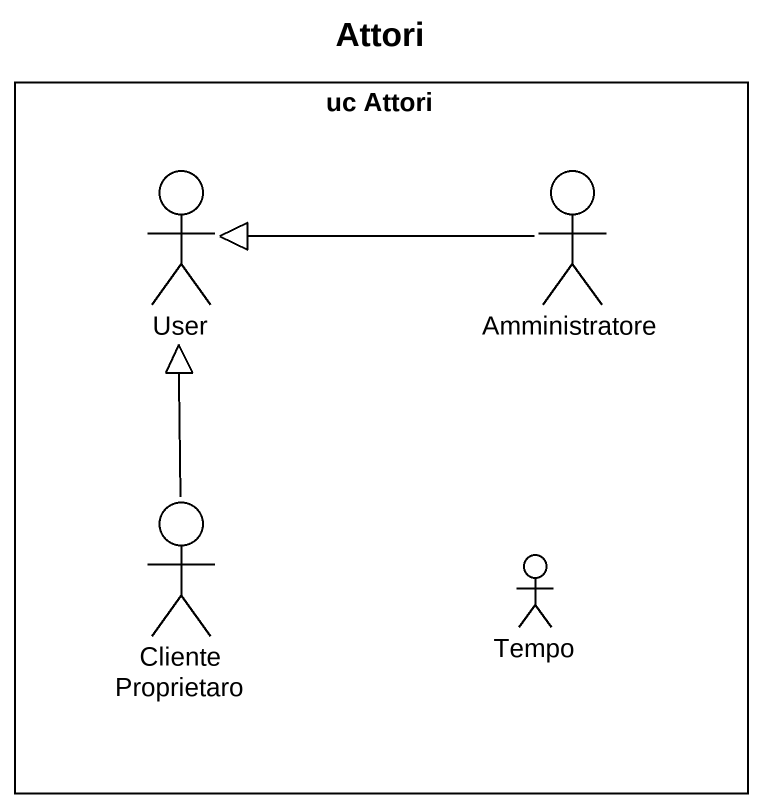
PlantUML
@startuml
title Attori
rectangle "uc Attori" as uc_Attori {
  actor User
  actor Amministratore
  actor "Cliente Proprietaro" as Cliente_Proprietaro
  actor Tempo
}
Amministratore -left-|> User
Cliente_Proprietaro -up-|> User
@enduml
